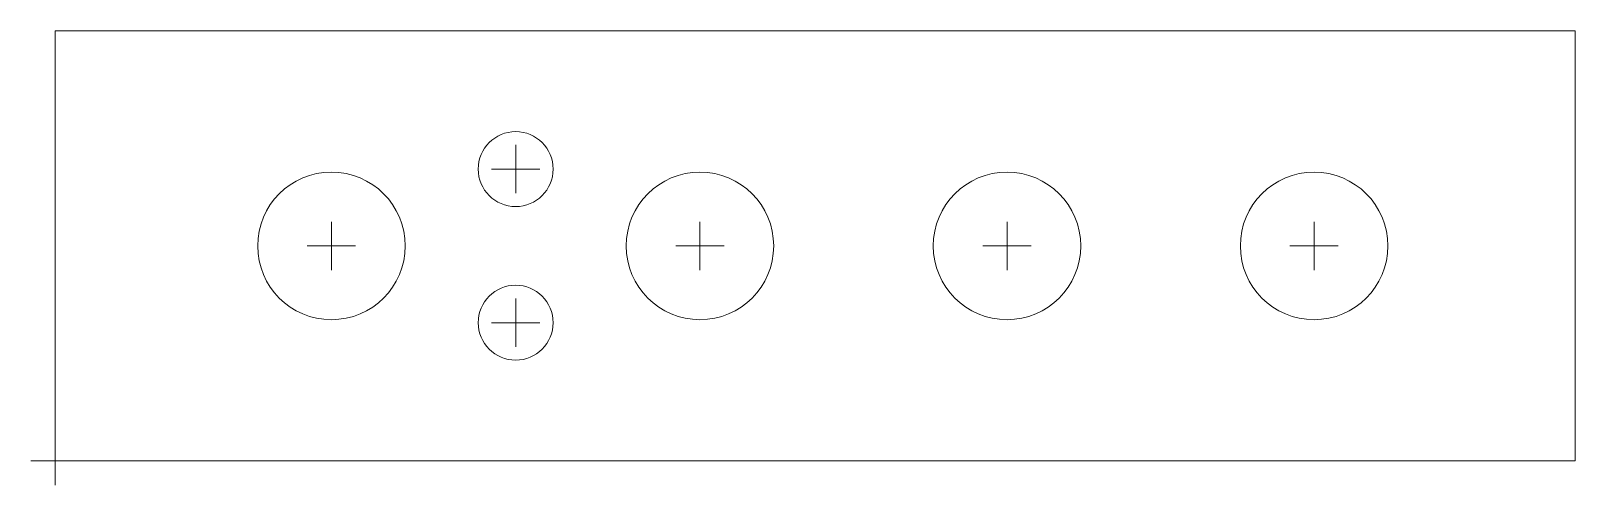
# Model space of a CAD drawing. Header units: inches. Extents: x -0.49 to 2.02, y -0.39 to 0.35.
import ezdxf

# ---------------------------------------------------------------- set-up
doc = ezdxf.new("R2010")
doc.units = ezdxf.units.IN
doc.layers.add('Contour', color=7, linetype='Continuous', lineweight=5, true_color=0xffffff)

msp = doc.modelspace()

# ---------------------------------------------------------------- linework, layer by layer
at = {"layer": 'Contour', "color": 7, "linetype": 'Continuous', "lineweight": 0, "true_color": 0xffffff}
for p, q in [((2.025, 0.35), (-0.45, 0.35)), ((-0.45, 0.35), (-0.45, 0.35)), ((-0.45, 0.35), (-0.45, -0.35)), ((2.025, -0.35), (2.025, 0.35)), ((2.025, 0.35), (2.025, 0.35)), ((0.3, 0.08563), (0.3, 0.16437)), ((0.26063, 0.125), (0.33937, 0.125)), ((0, -0.03937), (0, 0.03937)), ((0.6, -0.03937), (0.6, 0.03937)), ((1.1, -0.03937), (1.1, 0.03937)), ((1.6, -0.03937), (1.6, 0.03937)), ((-0.03937, 0), (0.03937, 0)), ((0.56063, 0), (0.63937, 0)), ((1.06063, 0), (1.13937, 0)), ((1.56063, 0), (1.63937, 0)), ((0.3, -0.16437), (0.3, -0.08563)), ((0.26063, -0.125), (0.33937, -0.125)), ((-0.45, -0.38937), (-0.45, -0.31063)), ((-0.48937, -0.35), (-0.41063, -0.35)), ((-0.45, -0.35), (-0.45, -0.35)), ((-0.45, -0.35), (2.025, -0.35)), ((2.025, -0.35), (2.025, -0.35))]:
    msp.add_line(p, q, dxfattribs=at)
for centre, radius in [((0.3, 0.125), 0.06102), ((0, 0), 0.12008), ((0.6, 0), 0.12008), ((1.1, 0), 0.12008), ((1.6, 0), 0.12008), ((0.3, -0.125), 0.06102)]:
    msp.add_circle(centre, radius, dxfattribs=at)

doc.saveas('drawing.dxf')
